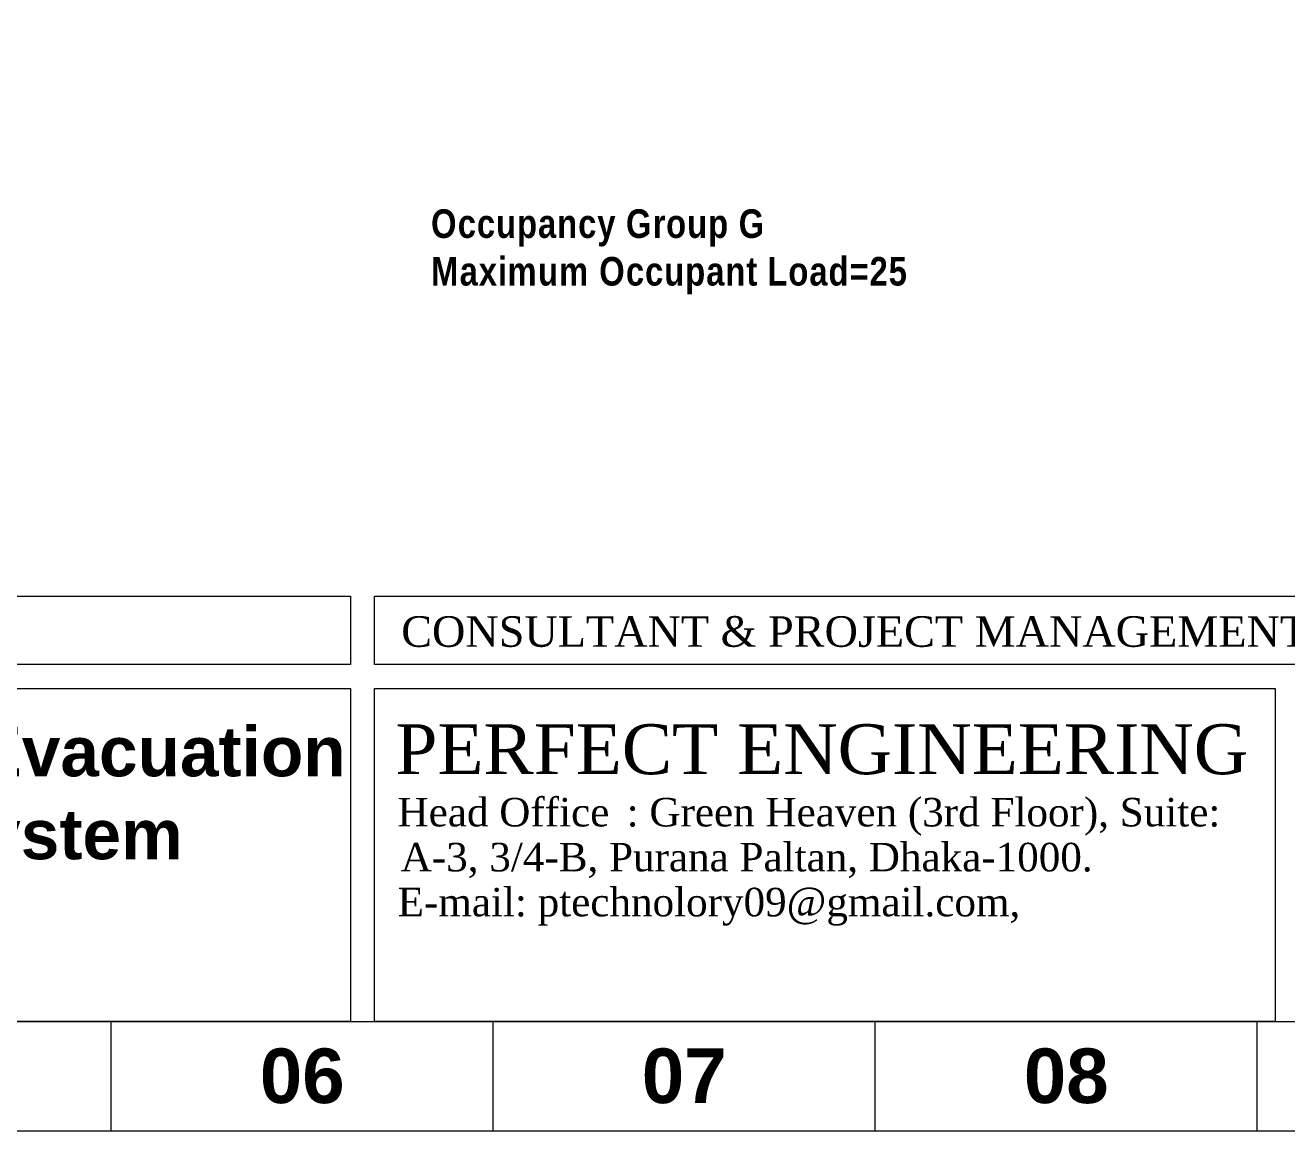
# Model space of a CAD drawing. Header units: inches. Extents: x -250485 to 735580, y -140410 to 288049.
# Drawn here: x 23142 to 23879, y 20524 to 21169 of the extents above; entities that cross this region are included whole.
import ezdxf

# ---------------------------------------------------------------- set-up
doc = ezdxf.new("R2010")
doc.units = ezdxf.units.IN
doc.header["$MEASUREMENT"] = 0
doc.layers.get('0').update_dxf_attribs({"lineweight": 0})
for name, color, linetype, lineweight in [('Inline', 7, 'Continuous', 0), ('Outline', 7, 'Continuous', 0), ('Scale', 7, 'Continuous', 0), ('Scale_Text', 7, 'Continuous', 0), ('TEXT_TITLEBOX', 7, 'Continuous', 13), ('Titelblk', 7, 'Continuous', 25), ('TITLE', 7, 'Continuous', 20)]:
    doc.layers.add(name, color=color, linetype=linetype, lineweight=lineweight)
doc.styles.add('SHT-TEXT-1', font='times.ttf', dxfattribs={"height": 12})
doc.styles.get("Standard").update_dxf_attribs({"font": 'arialbd.ttf', "height": 24})

# ---------------------------------------------------------------- blocks, each defined once
blk = doc.blocks.new('PAGE')
at = {"layer": 'Inline', "color": 252, "lineweight": 15}
blk.add_lwpolyline([(178051640.63, 22656441.11), (178051640.63, 22657235.79), (178050505.36, 22657235.79), (178050505.36, 22656441.11)], close=True, dxfattribs=at)
at = {"layer": 'Outline', "color": 252, "lineweight": 15}
blk.add_line((178050483.42, 22656424.24), (178051662.57, 22656424.24), dxfattribs=at)
at = {"layer": 'Scale', "color": 252, "lineweight": 9}
for p, q in [((178050778.01, 22656424.24), (178050778.01, 22656441.11)), ((178050837.01, 22656424.24), (178050837.01, 22656441.11)), ((178050896, 22656424.24), (178050896, 22656441.11)), ((178050955, 22656424.24), (178050955, 22656441.11))]:
    blk.add_line(p, q, dxfattribs=at)
at = {"layer": 'Scale_Text', "color": 252, "lineweight": 13, "char_height": 8.435, "width": 2.5102, "attachment_point": 5}
for s, insert in [('06', (178050807.51, 22656432.67)), ('07', (178050866.5, 22656432.67)), ('08', (178050925.5, 22656432.67))]:
    blk.add_mtext(s, dxfattribs=dict(at, insert=insert))
blk = doc.blocks.new('Title')
at = {"layer": 'Titelblk', "color": 3, "linetype": 'Continuous', "lineweight": 0, "xscale": 3.014611567961765, "yscale": 3.014611567959946, "zscale": 3.014611567966516}
blk.add_blockref('PAGE', (-536855255.83, -68388223.96), dxfattribs=at)

msp = doc.modelspace()

# ---------------------------------------------------------------- linework, layer by layer
at = {"layer": 'TEXT_TITLEBOX'}
for p, q in [((22814.55, 20836.09), (23331.98, 20836.09)), ((23331.98, 20836.09), (23331.98, 20796.16)), ((23345.99, 20796.16), (23345.99, 20836.09)), ((23345.99, 20836.09), (24118.95, 20836.09)), ((23331.98, 20796.16), (22814.55, 20796.16)), ((24118.95, 20796.16), (23345.99, 20796.16)), ((22814.55, 20782.15), (23332.02, 20782.15)), ((23332.02, 20782.15), (23332.02, 20587.76)), ((23346.04, 20587.76), (23346.04, 20782.15)), ((23346.04, 20782.15), (23871.75, 20782.15)), ((23871.75, 20782.15), (23871.75, 20587.76)), ((23332.02, 20587.76), (22814.55, 20587.76)), ((23871.75, 20587.76), (23346.04, 20587.76))]:
    msp.add_line(p, q, dxfattribs=at)

# ---------------------------------------------------------------- block references
at = {"layer": 'TITLE', "xscale": 1.253909077960998, "yscale": 1.253909077960998, "zscale": 1.253909067584736}
msp.add_blockref('Title', (150239.29, 130749.32), dxfattribs=at)

# ---------------------------------------------------------------- texts
at = {"color": 7}
for s, p in [('Proposed Fire Evacuation', (22829.43, 20730.94)), ('& Seperation System', (22828.8, 20682.52))]:
    msp.add_text(s, height=29, dxfattribs=at).set_placement(p)
at = {"color": 7, "insert": (23378.97, 20999.23), "char_height": 16.6905, "width": 512.5918, "attachment_point": 4}
msp.add_mtext('{\\fArial Narrow|b1|i0|c0|p34;\\T1.05;Occupancy Group G\\PMaximum Occupant Load=25\\P\\P\\fStaccato222 BT|b0|i0|c0|p66;\\T1;\\P\\fRomantic|b0|i0|c2|p2;\\H0.5455x;  }', dxfattribs=at)
at = {"layer": 'TEXT_TITLEBOX', "lineweight": 25, "style": 'SHT-TEXT-1'}
msp.add_text('CONSULTANT & PROJECT MANAGEMENT BY', height=17.8468, dxfattribs=at).set_placement((23361.59, 20806.55))
at = {"layer": 'TEXT_TITLEBOX', "color": 1, "lineweight": 25, "style": 'SHT-TEXT-1'}
msp.add_text('PERFECT ENGINEERING', height=29.1555, dxfattribs=at).set_placement((23358.19, 20732.19))
at = {"layer": 'TEXT_TITLEBOX', "color": 7, "lineweight": 25, "style": 'SHT-TEXT-1'}
for s, p in [('Head Office', (23359.43, 20701.67)), (': Green Heaven (3rd Floor), Suite:', (23493.17, 20701.67)), ('A-3, 3/4-B, Purana Paltan, Dhaka-1000.', (23361.27, 20675.43)), ('E-mail: ptechnolory09@gmail.com,', (23359.47, 20649.19))]:
    msp.add_text(s, height=16.6602, dxfattribs=at).set_placement(p)

doc.saveas('drawing.dxf')
